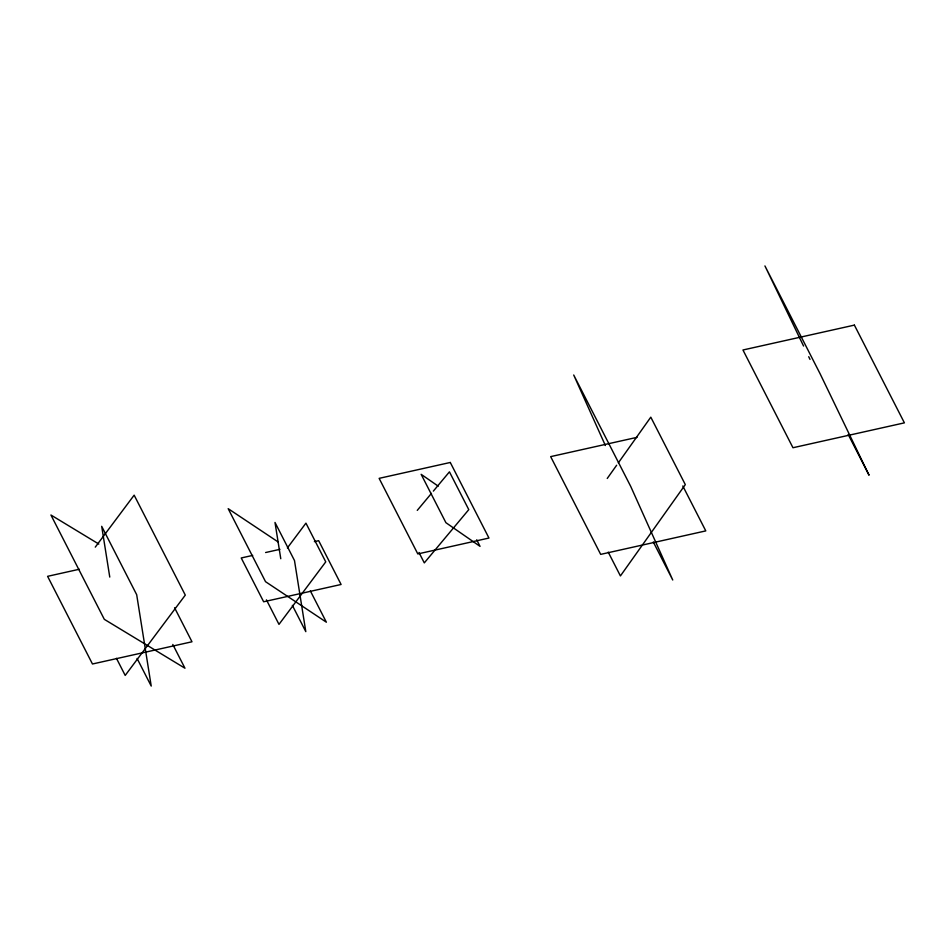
<?xml version="1.0" encoding="UTF-8"?>
<svg xmlns="http://www.w3.org/2000/svg" width="952" height="952" viewBox="0 0 952 952"><rect width="100%" height="100%" fill="white"/><g stroke="black" fill="none" stroke-linecap="round" stroke-linejoin="round"><path stroke-width="1.43" d="M607.245 478.451L616.646 465.242M618.348 462.839L650.799 417.166L685.309 484.616L620.418 575.936L608.233 552.136M95.271 547.138L134.149 495.159L185.295 595.107L125.2 675.42L116.453 658.32M287.409 547.912L305.937 523.148L325.751 561.87L278.984 624.381L266.441 599.855M417.262 510.379L431.458 493.374M433.35 491.113L449.439 471.847L468.777 509.641L424.294 562.894L418.963 552.469M637.055 437.337L550.661 456.627L600.676 554.373L705.789 530.895L682.81 485.984M79.325 569.248L47.6 576.329L92.463 663.996L191.983 641.779L174.573 607.757M252.708 555.409L241.225 557.967L263.644 601.771L341.09 584.48L318.67 540.677L314.374 541.64M265.608 552.529L279.947 549.328M98.818 544.044L50.932 515.008L104.315 619.336L184.962 668.221L172.8 644.456M278.055 541.902L228.182 508.677L265.537 581.684L326.369 622.203L310.352 590.918M438.217 486.151L421.153 474.322L445.905 522.684L480.034 546.353L476.69 539.82M848.196 434.457L869.057 475.215L820.1 373.755L764.932 265.929L803.571 346.04M653.298 541.986L672.743 580.006L630.724 486.424L573.711 375.005L605.377 445.524M292.359 605.365L305.806 631.64L294.489 560.538L274.997 522.446L280.769 558.729M137.088 658.451L151.225 686.071L136.683 594.702L101.697 526.325L109.766 577.079M808.724 356.714L810.009 359.392M854.384 325.12L742.953 349.991L792.968 447.737L904.4 422.855L854.384 325.12M450.284 462.47L379.134 478.356L417.809 553.933L488.959 538.047L450.284 462.47"/></g></svg>
